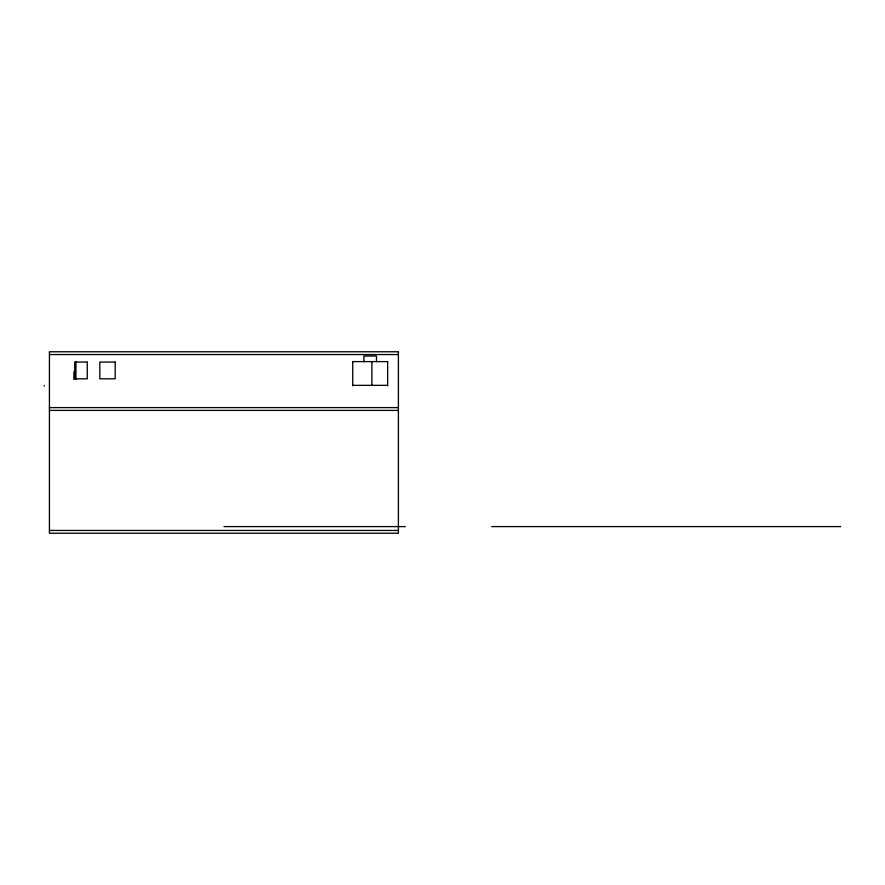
<?xml version="1.0" encoding="UTF-8"?>
<svg xmlns="http://www.w3.org/2000/svg" width="885" height="885" viewBox="0 0 885 885"><rect width="100%" height="100%" fill="white"/><g stroke="black" fill="none" stroke-linecap="round" stroke-linejoin="round"><path stroke-width="1.33" d="M49.427 354.553L398.405 354.553M352.739 361.611L387.641 361.611M352.739 385.351L387.641 385.351M49.427 407.598L398.405 407.598M49.427 410.397L398.405 410.397M223.971 526.597L405.319 526.597M491.772 526.597L840.75 526.597M49.427 530.447L398.405 530.447M387.641 361.478L387.641 385.805M376.479 361.611L376.479 356.035L363.912 356.035L363.912 361.611M371.888 361.556L371.888 384.931M352.739 361.478L352.739 385.805M75.944 361.556L75.944 379.433M73.897 371.888L73.897 379.488M44.25 385.429L44.25 386.07M398.405 351.765L49.427 351.765L49.427 533.235L398.405 533.235L398.405 351.765M87.261 362.065L74.705 362.065L74.705 378.813L87.261 378.813L87.261 362.065M115.183 362.065L99.828 362.065L99.828 378.813L115.183 378.813L115.183 362.065"/></g></svg>
